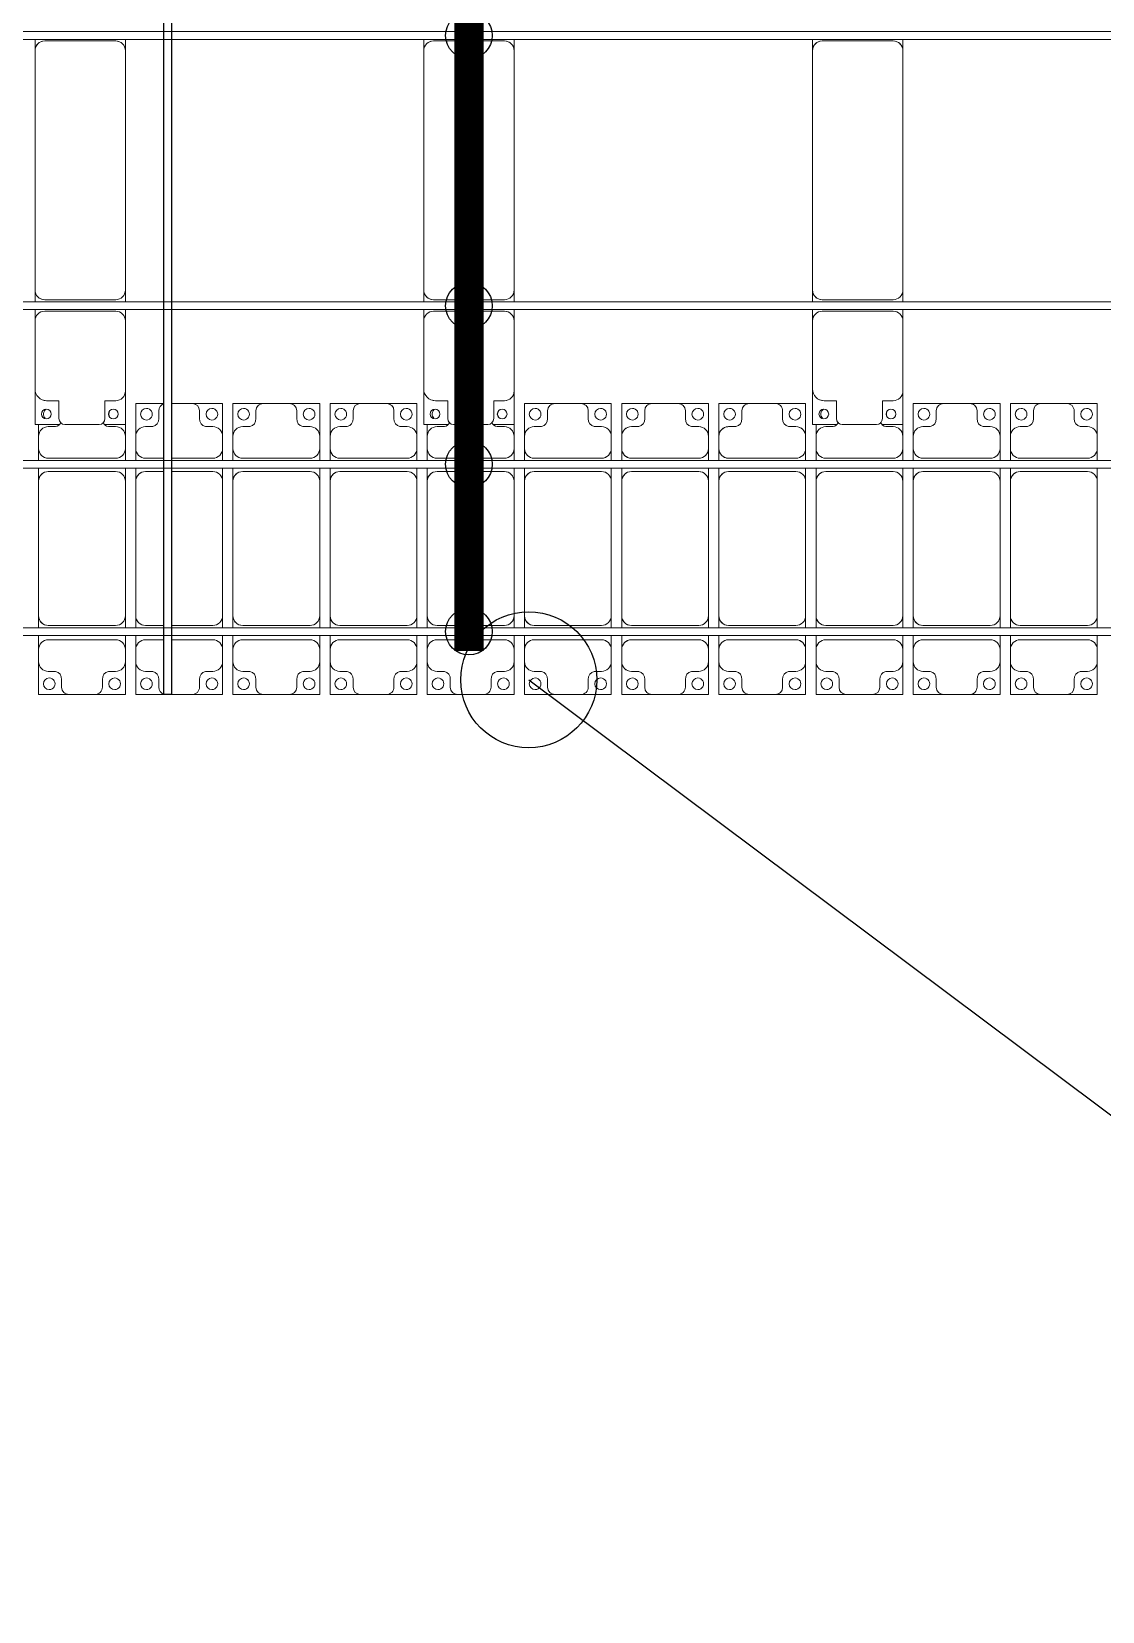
# Model space of a CAD drawing. Header units: millimetres. Extents: x -147246 to 112336, y -213734 to -86506.
# Drawn here: x -4365 to 1144, y -209235 to -201110 of the extents above; entities that cross this region are included whole.
import ezdxf

# ---------------------------------------------------------------- set-up
doc = ezdxf.new("R2010")
doc.units = ezdxf.units.MM
doc.layers.add('A-GENM', color=13, linetype='Continuous', lineweight=9)
doc.layers.add('S-BEAM', color=12, linetype='Continuous', lineweight=9)
for name, color, linetype in [('GC-BICH NEO', 6, 'Continuous'), ('GC-DAY NEO', 5, 'Continuous'), ('GC-HOP 40x60 GIA CUONG', 1, 'Continuous')]:
    doc.layers.add(name, color=color, linetype=linetype)

# ---------------------------------------------------------------- blocks, each defined once
blk = doc.blocks.new('Dai phao do pin - DẢI PHAO ĐỠ PIN-V47-BỐ TRÍ KHUNG KẾT CẤU BÈ PIN 05')
at = {"layer": 'A-GENM', "color": 7}
for p, q in [((-1312.2, 241.6), (-1129.7, 241.6)), ((-1312.2, 116.4), (-1312.2, 241.6)), ((-1189.7, 181.6), (-1189.7, 118.2)), ((-779.7, 241.6), (-1129.7, 241.6)), ((-779.7, 241.6), (-721.5, 241.6)), ((-729.7, -173.4), (-729.7, 191.6)), ((-681.5, 241.6), (-620.3, 241.6)), ((-670.3, 191.6), (-670.3, -173.4)), ((610.3, 241.6), (-620.3, 241.6)), ((610.3, 241.6), (668.5, 241.6)), ((660.3, -173.4), (660.3, 191.6)), ((-1312.2, 88.2), (-1312.2, -88.2)), ((-1189.7, 118.2), (-1282.2, 118.2)), ((-1312.2, -223.4), (-1312.2, -116.4)), ((-1282.2, -118.2), (-1189.7, -118.2)), ((-1189.7, -118.2), (-1189.7, -173.4)), ((-1139.7, -223.4), (-1312.2, -223.4)), ((-1139.7, -223.4), (-779.7, -223.4)), ((-721.5, -223.4), (-779.7, -223.4)), ((-620.3, -223.4), (-681.5, -223.4)), ((-620.3, -223.4), (610.3, -223.4)), ((668.5, -223.4), (610.3, -223.4))]:
    blk.add_line(p, q, dxfattribs=at)
for centre, radius, start, end in [((-1258.6, 183.2), 25, 0, 180), ((-1258.6, 183.2), 25, 180, 360), ((-1129.7, 181.6), 60, 90, 180), ((-1129.7, 181.6), 60, 150, 180), ((-779.7, 191.6), 50, 360, 90), ((-779.7, 191.6), 50, 360, 45), ((-620.3, 191.6), 50, 90, 180), ((-620.3, 191.6), 50, 105, 180), ((610.3, 191.6), 50, 360, 90), ((610.3, 191.6), 50, 15, 90), ((-1282.2, 88.2), 30, 90, 180), ((-1282.2, 88.2), 30, 120, 134.10493), ((-1282.2, -88.2), 30, 180, 270), ((-1282.2, -88.2), 30, 225.89553, 240), ((-1258.6, -161.8), 25, 0, 180), ((-1258.6, -161.8), 25, 180, 0), ((-1139.7, -173.4), 50, 180, 270), ((-1139.7, -173.4), 50, 180, 225), ((-779.7, -173.4), 50, 270, 360), ((-779.7, -173.4), 50, 315, 360), ((-620.3, -173.4), 50, 180, 270), ((-620.3, -173.4), 50, 180, 270), ((610.3, -173.4), 50, 270, 360), ((610.3, -173.4), 50, 285, 360)]:
    blk.add_arc(centre, radius, start, end, dxfattribs=at)
blk = doc.blocks.new('Dai phao do pin - DẢI PHAO ĐỠ PIN-V48-BỐ TRÍ KHUNG KẾT CẤU BÈ PIN 05')
at = {"layer": 'A-GENM', "color": 7}
for p, q in [((-1312.2, 241.6), (-1129.7, 241.6)), ((-1312.2, 116.4), (-1312.2, 241.6)), ((-1189.7, 181.6), (-1189.7, 118.2)), ((-779.7, 241.6), (-1129.7, 241.6)), ((-779.7, 241.6), (-721.5, 241.6)), ((-729.7, -173.4), (-729.7, 191.6)), ((-681.5, 241.6), (-620.3, 241.6)), ((-670.3, 191.6), (-670.3, -173.4)), ((610.3, 241.6), (-620.3, 241.6)), ((610.3, 241.6), (668.5, 241.6)), ((660.3, -173.4), (660.3, 191.6)), ((-1312.2, 88.2), (-1312.2, -88.2)), ((-1189.7, 118.2), (-1282.2, 118.2)), ((-1312.2, -223.4), (-1312.2, -116.4)), ((-1282.2, -118.2), (-1189.7, -118.2)), ((-1189.7, -118.2), (-1189.7, -173.4)), ((-1139.7, -223.4), (-1312.2, -223.4)), ((-1139.7, -223.4), (-779.7, -223.4)), ((-721.5, -223.4), (-779.7, -223.4)), ((-620.3, -223.4), (-681.5, -223.4)), ((-620.3, -223.4), (610.3, -223.4)), ((668.5, -223.4), (610.3, -223.4))]:
    blk.add_line(p, q, dxfattribs=at)
for centre, radius, start, end in [((-1258.6, 183.2), 25, 0, 180), ((-1258.6, 183.2), 25, 180, 360), ((-1129.7, 181.6), 60, 90, 180), ((-1129.7, 181.6), 60, 150, 180), ((-779.7, 191.6), 50, 360, 90), ((-779.7, 191.6), 50, 360, 45), ((-620.3, 191.6), 50, 90, 180), ((-620.3, 191.6), 50, 105, 180), ((610.3, 191.6), 50, 360, 90), ((610.3, 191.6), 50, 15, 90), ((-1282.2, 88.2), 30, 90, 180), ((-1282.2, 88.2), 30, 120, 134.10448), ((-1282.2, -88.2), 30, 180, 270), ((-1282.2, -88.2), 30, 225.89598, 240), ((-1258.6, -161.8), 25, 0, 180), ((-1258.6, -161.8), 25, 180, 0), ((-1139.7, -173.4), 50, 180, 270), ((-1139.7, -173.4), 50, 180, 225), ((-779.7, -173.4), 50, 270, 360), ((-779.7, -173.4), 50, 315, 360), ((-620.3, -173.4), 50, 180, 270), ((-620.3, -173.4), 50, 180, 270), ((610.3, -173.4), 50, 270, 360), ((610.3, -173.4), 50, 285, 360)]:
    blk.add_arc(centre, radius, start, end, dxfattribs=at)
blk = doc.blocks.new('Dai phao do pin - DẢI PHAO ĐỠ PIN-V49-BỐ TRÍ KHUNG KẾT CẤU BÈ PIN 05')
at = {"layer": 'A-GENM', "color": 7}
for p, q in [((-1312.2, 241.6), (-1129.7, 241.6)), ((-1312.2, 116.4), (-1312.2, 241.6)), ((-1189.7, 181.6), (-1189.7, 118.2)), ((-779.7, 241.6), (-1129.7, 241.6)), ((-779.7, 241.6), (-721.5, 241.6)), ((-729.7, -173.4), (-729.7, 191.6)), ((-681.5, 241.6), (-620.3, 241.6)), ((-670.3, 191.6), (-670.3, -173.4)), ((610.3, 241.6), (-620.3, 241.6)), ((610.3, 241.6), (668.5, 241.6)), ((660.3, -173.4), (660.3, 191.6)), ((-1312.2, 88.2), (-1312.2, -88.2)), ((-1189.7, 118.2), (-1282.2, 118.2)), ((-1312.2, -223.4), (-1312.2, -116.4)), ((-1282.2, -118.2), (-1189.7, -118.2)), ((-1189.7, -118.2), (-1189.7, -173.4)), ((-1139.7, -223.4), (-1312.2, -223.4)), ((-1139.7, -223.4), (-779.7, -223.4)), ((-721.5, -223.4), (-779.7, -223.4)), ((-620.3, -223.4), (-681.5, -223.4)), ((-620.3, -223.4), (610.3, -223.4)), ((668.5, -223.4), (610.3, -223.4))]:
    blk.add_line(p, q, dxfattribs=at)
for centre, radius, start, end in [((-1258.6, 183.2), 25, 0, 180), ((-1258.6, 183.2), 25, 180, 360), ((-1129.7, 181.6), 60, 90, 180), ((-1129.7, 181.6), 60, 150, 180), ((-779.7, 191.6), 50, 360, 90), ((-779.7, 191.6), 50, 360, 45), ((-620.3, 191.6), 50, 90, 180), ((-620.3, 191.6), 50, 105, 180), ((610.3, 191.6), 50, 360, 90), ((610.3, 191.6), 50, 15, 90), ((-1282.2, 88.2), 30, 90, 180), ((-1282.2, 88.2), 30, 120, 134.10403), ((-1282.2, -88.2), 30, 180, 270), ((-1282.2, -88.2), 30, 225.89643, 240), ((-1258.6, -161.8), 25, 0, 180), ((-1258.6, -161.8), 25, 180, 0), ((-1139.7, -173.4), 50, 180, 270), ((-1139.7, -173.4), 50, 180, 225), ((-779.7, -173.4), 50, 270, 360), ((-779.7, -173.4), 50, 315, 360), ((-620.3, -173.4), 50, 180, 270), ((-620.3, -173.4), 50, 180, 270), ((610.3, -173.4), 50, 270, 360), ((610.3, -173.4), 50, 285, 360)]:
    blk.add_arc(centre, radius, start, end, dxfattribs=at)
blk = doc.blocks.new('Dai phaodi lai - DẢI PHAO ĐI LẠI-25020-BỐ TRÍ KHUNG KẾT CẤU BÈ PIN 05')
at = {"layer": 'A-GENM', "color": 7}
for p, q in [((92276.8, 748.4), (92421.5, 748.4)), ((92276.8, 579.3), (92276.8, 748.4)), ((92566.9, 748.4), (92461.5, 748.4)), ((92566.9, 748.4), (92723.2, 748.4)), ((92723.2, 748.4), (92723.2, 579.3)), ((92776.8, 748.4), (92933.1, 748.4)), ((92776.8, 579.3), (92776.8, 748.4)), ((93066.9, 748.4), (92933.1, 748.4)), ((93066.9, 748.4), (93223.2, 748.4)), ((93223.2, 748.4), (93223.2, 579.3)), ((93276.8, 748.4), (93433.1, 748.4)), ((93276.8, 579.3), (93276.8, 748.4)), ((93566.9, 748.4), (93433.1, 748.4)), ((93566.9, 748.4), (93723.2, 748.4)), ((93723.2, 748.4), (93723.2, 579.3)), ((94276.8, 748.4), (94433.1, 748.4)), ((94276.8, 579.3), (94276.8, 748.4)), ((94566.9, 748.4), (94433.1, 748.4)), ((94566.9, 748.4), (94723.2, 748.4)), ((94723.2, 748.4), (94723.2, 579.3)), ((94776.8, 748.4), (94933.1, 748.4)), ((94776.8, 579.3), (94776.8, 748.4)), ((95066.9, 748.4), (94933.1, 748.4)), ((95066.9, 748.4), (95223.2, 748.4)), ((95223.2, 748.4), (95223.2, 579.3)), ((95276.8, 748.4), (95433.1, 748.4)), ((95276.8, 579.3), (95276.8, 748.4)), ((95566.9, 748.4), (95433.1, 748.4)), ((95566.9, 748.4), (95723.2, 748.4)), ((95723.2, 748.4), (95723.2, 579.3)), ((96276.8, 748.4), (96433.1, 748.4)), ((96276.8, 579.3), (96276.8, 748.4)), ((96566.9, 748.4), (96433.1, 748.4)), ((96566.9, 748.4), (96723.2, 748.4)), ((96723.2, 748.4), (96723.2, 579.3)), ((96776.8, 748.4), (96933.1, 748.4)), ((96776.8, 579.3), (96776.8, 748.4)), ((97066.9, 748.4), (96933.1, 748.4)), ((97066.9, 748.4), (97223.2, 748.4)), ((97223.2, 748.4), (97223.2, 579.3)), ((92395.1, 710.4), (92395.1, 670.7)), ((92604.9, 670.7), (92604.9, 710.4)), ((92895.1, 710.4), (92895.1, 670.7)), ((93104.9, 670.7), (93104.9, 710.4)), ((93395.1, 710.4), (93395.1, 670.7)), ((93604.9, 670.7), (93604.9, 710.4)), ((94395.1, 710.4), (94395.1, 670.7)), ((94604.9, 670.7), (94604.9, 710.4)), ((94895.1, 710.4), (94895.1, 670.7)), ((95104.9, 670.7), (95104.9, 710.4)), ((95395.1, 710.4), (95395.1, 670.7)), ((95604.9, 670.7), (95604.9, 710.4)), ((96395.1, 710.4), (96395.1, 670.7)), ((96604.9, 670.7), (96604.9, 710.4)), ((96895.1, 710.4), (96895.1, 670.7)), ((97104.9, 670.7), (97104.9, 710.4)), ((91776.8, 579.3), (91776.8, 641.7)), ((91776.8, 579.3), (91776.8, 516.7)), ((91864.3, 629.3), (91826.8, 629.3)), ((92173.2, 629.3), (92135.7, 629.3)), ((92223.2, 640.7), (92223.2, 579.3)), ((92223.2, 516.7), (92223.2, 579.3)), ((92276.8, 579.3), (92276.8, 516.7)), ((92364.3, 629.3), (92326.8, 629.3)), ((92673.2, 629.3), (92635.7, 629.3)), ((92723.2, 516.7), (92723.2, 579.3)), ((92776.8, 579.3), (92776.8, 516.7)), ((92864.3, 629.3), (92826.8, 629.3)), ((93173.2, 629.3), (93135.7, 629.3)), ((93223.2, 516.7), (93223.2, 579.3)), ((93276.8, 579.3), (93276.8, 516.7)), ((93364.3, 629.3), (93326.8, 629.3)), ((93673.2, 629.3), (93635.7, 629.3)), ((93723.2, 516.7), (93723.2, 579.3)), ((93776.8, 579.3), (93776.8, 641.7)), ((93776.8, 579.3), (93776.8, 516.7)), ((93864.3, 629.3), (93826.8, 629.3)), ((94173.2, 629.3), (94135.7, 629.3)), ((94223.2, 640.7), (94223.2, 579.3)), ((94223.2, 516.7), (94223.2, 579.3)), ((94276.8, 579.3), (94276.8, 516.7)), ((94364.3, 629.3), (94326.8, 629.3)), ((94673.2, 629.3), (94635.7, 629.3)), ((94723.2, 516.7), (94723.2, 579.3)), ((94776.8, 579.3), (94776.8, 516.7)), ((94864.3, 629.3), (94826.8, 629.3)), ((95173.2, 629.3), (95135.7, 629.3)), ((95223.2, 516.7), (95223.2, 579.3)), ((95276.8, 579.3), (95276.8, 516.7)), ((95364.3, 629.3), (95326.8, 629.3)), ((95673.2, 629.3), (95635.7, 629.3)), ((95723.2, 516.7), (95723.2, 579.3)), ((95776.8, 579.3), (95776.8, 641.7)), ((95776.8, 579.3), (95776.8, 516.7)), ((95864.3, 629.3), (95826.8, 629.3)), ((96173.2, 629.3), (96135.7, 629.3)), ((96223.2, 640.7), (96223.2, 579.3)), ((96223.2, 516.7), (96223.2, 579.3)), ((96276.8, 579.3), (96276.8, 516.7)), ((96364.3, 629.3), (96326.8, 629.3)), ((96673.2, 629.3), (96635.7, 629.3)), ((96723.2, 516.7), (96723.2, 579.3)), ((96776.8, 579.3), (96776.8, 516.7)), ((96864.3, 629.3), (96826.8, 629.3)), ((97173.2, 629.3), (97135.7, 629.3)), ((97223.2, 516.7), (97223.2, 579.3)), ((91776.8, 455.5), (91776.8, 516.7)), ((92223.2, 516.7), (92223.2, 455.5)), ((92276.8, 455.5), (92276.8, 516.7)), ((92723.2, 516.7), (92723.2, 455.5)), ((92776.8, 455.5), (92776.8, 516.7)), ((93223.2, 516.7), (93223.2, 455.5)), ((93276.8, 455.5), (93276.8, 516.7)), ((93723.2, 516.7), (93723.2, 455.5)), ((93776.8, 455.5), (93776.8, 516.7)), ((94223.2, 516.7), (94223.2, 455.5)), ((94276.8, 455.5), (94276.8, 516.7)), ((94723.2, 516.7), (94723.2, 455.5)), ((94776.8, 455.5), (94776.8, 516.7)), ((95223.2, 516.7), (95223.2, 455.5)), ((95276.8, 455.5), (95276.8, 516.7)), ((95723.2, 516.7), (95723.2, 455.5)), ((95776.8, 455.5), (95776.8, 516.7)), ((96223.2, 516.7), (96223.2, 455.5)), ((96276.8, 455.5), (96276.8, 516.7)), ((96723.2, 516.7), (96723.2, 455.5)), ((96776.8, 455.5), (96776.8, 516.7)), ((97223.2, 516.7), (97223.2, 455.5)), ((91776.8, 348.3), (91776.8, 415.5)), ((91826.8, 466.7), (92173.2, 466.7)), ((92223.2, 415.5), (92223.2, 348.3)), ((92276.8, 348.3), (92276.8, 415.5)), ((92326.8, 466.7), (92421.5, 466.7)), ((92461.5, 466.7), (92673.2, 466.7)), ((92723.2, 415.5), (92723.2, 348.3)), ((92776.8, 348.3), (92776.8, 415.5)), ((92826.8, 466.7), (93173.2, 466.7)), ((93223.2, 415.5), (93223.2, 348.3)), ((93276.8, 348.3), (93276.8, 415.5)), ((93326.8, 466.7), (93673.2, 466.7)), ((93723.2, 415.5), (93723.2, 348.3)), ((93776.8, 348.3), (93776.8, 415.5)), ((93826.8, 466.7), (94173.2, 466.7)), ((94223.2, 415.5), (94223.2, 348.3)), ((94276.8, 348.3), (94276.8, 415.5)), ((94326.8, 466.7), (94673.2, 466.7)), ((94723.2, 415.5), (94723.2, 348.3)), ((94776.8, 348.3), (94776.8, 415.5)), ((94826.8, 466.7), (95173.2, 466.7)), ((95223.2, 415.5), (95223.2, 348.3)), ((95276.8, 348.3), (95276.8, 415.5)), ((95326.8, 466.7), (95673.2, 466.7)), ((95723.2, 415.5), (95723.2, 348.3)), ((95776.8, 348.3), (95776.8, 415.5)), ((95826.8, 466.7), (96173.2, 466.7)), ((96223.2, 415.5), (96223.2, 348.3)), ((96276.8, 348.3), (96276.8, 415.5)), ((96326.8, 466.7), (96673.2, 466.7)), ((96723.2, 415.5), (96723.2, 348.3)), ((96776.8, 348.3), (96776.8, 415.5)), ((96826.8, 466.7), (97173.2, 466.7)), ((97223.2, 415.5), (97223.2, 348.3)), ((91776.8, 348.3), (91776.8, -343.3)), ((92173.2, 398.3), (91826.8, 398.3)), ((92223.2, -343.3), (92223.2, 348.3)), ((92276.8, 348.3), (92276.8, -343.3)), ((92421.5, 398.3), (92326.8, 398.3)), ((92673.2, 398.3), (92461.5, 398.3)), ((92723.2, -343.3), (92723.2, 348.3)), ((92776.8, 348.3), (92776.8, -343.3)), ((93173.2, 398.3), (92826.8, 398.3)), ((93223.2, -343.3), (93223.2, 348.3)), ((93276.8, 348.3), (93276.8, -343.3)), ((93673.2, 398.3), (93326.8, 398.3)), ((93723.2, -343.3), (93723.2, 348.3)), ((93776.8, 348.3), (93776.8, -343.3)), ((94173.2, 398.3), (93826.8, 398.3)), ((94223.2, -343.3), (94223.2, 348.3)), ((94276.8, 348.3), (94276.8, -343.3)), ((94673.2, 398.3), (94326.8, 398.3)), ((94723.2, -343.3), (94723.2, 348.3)), ((94776.8, 348.3), (94776.8, -343.3)), ((95173.2, 398.3), (94826.8, 398.3)), ((95223.2, -343.3), (95223.2, 348.3)), ((95276.8, 348.3), (95276.8, -343.3)), ((95673.2, 398.3), (95326.8, 398.3)), ((95723.2, -343.3), (95723.2, 348.3)), ((95776.8, 348.3), (95776.8, -343.3)), ((96173.2, 398.3), (95826.8, 398.3)), ((96223.2, -343.3), (96223.2, 348.3)), ((96276.8, 348.3), (96276.8, -343.3)), ((96673.2, 398.3), (96326.8, 398.3)), ((96723.2, -343.3), (96723.2, 348.3)), ((96776.8, 348.3), (96776.8, -343.3)), ((97173.2, 398.3), (96826.8, 398.3)), ((97223.2, -343.3), (97223.2, 348.3)), ((91776.8, -404.5), (91776.8, -343.3)), ((91826.8, -393.3), (92173.2, -393.3)), ((92223.2, -343.3), (92223.2, -404.5)), ((92276.8, -404.5), (92276.8, -343.3)), ((92326.8, -393.3), (92421.5, -393.3)), ((92461.5, -393.3), (92673.2, -393.3)), ((92723.2, -343.3), (92723.2, -404.5)), ((92776.8, -404.5), (92776.8, -343.3)), ((92826.8, -393.3), (93173.2, -393.3)), ((93223.2, -343.3), (93223.2, -404.5)), ((93276.8, -404.5), (93276.8, -343.3)), ((93326.8, -393.3), (93673.2, -393.3)), ((93723.2, -343.3), (93723.2, -404.5)), ((93776.8, -404.5), (93776.8, -343.3)), ((93826.8, -393.3), (94173.2, -393.3)), ((94223.2, -343.3), (94223.2, -404.5)), ((94276.8, -404.5), (94276.8, -343.3)), ((94326.8, -393.3), (94673.2, -393.3)), ((94723.2, -343.3), (94723.2, -404.5)), ((94776.8, -404.5), (94776.8, -343.3)), ((94826.8, -393.3), (95173.2, -393.3)), ((95223.2, -343.3), (95223.2, -404.5)), ((95276.8, -404.5), (95276.8, -343.3)), ((95326.8, -393.3), (95673.2, -393.3)), ((95723.2, -343.3), (95723.2, -404.5)), ((95776.8, -404.5), (95776.8, -343.3)), ((95826.8, -393.3), (96173.2, -393.3)), ((96223.2, -343.3), (96223.2, -404.5)), ((96276.8, -404.5), (96276.8, -343.3)), ((96326.8, -393.3), (96673.2, -393.3)), ((96723.2, -343.3), (96723.2, -404.5)), ((96776.8, -404.5), (96776.8, -343.3)), ((96826.8, -393.3), (97173.2, -393.3)), ((97223.2, -343.3), (97223.2, -404.5)), ((91776.8, -516.7), (91776.8, -444.5)), ((92173.2, -466.7), (91826.8, -466.7)), ((92223.2, -444.5), (92223.2, -516.7)), ((92276.8, -516.7), (92276.8, -444.5)), ((92421.5, -466.7), (92326.8, -466.7)), ((92673.2, -466.7), (92461.5, -466.7)), ((92723.2, -444.5), (92723.2, -516.7)), ((92776.8, -516.7), (92776.8, -444.5)), ((93173.2, -466.7), (92826.8, -466.7)), ((93223.2, -444.5), (93223.2, -516.7)), ((93276.8, -516.7), (93276.8, -444.5)), ((93673.2, -466.7), (93326.8, -466.7)), ((93723.2, -444.5), (93723.2, -516.7)), ((93776.8, -516.7), (93776.8, -444.5)), ((94173.2, -466.7), (93826.8, -466.7)), ((94223.2, -444.5), (94223.2, -516.7)), ((94276.8, -516.7), (94276.8, -444.5)), ((94673.2, -466.7), (94326.8, -466.7)), ((94723.2, -444.5), (94723.2, -516.7)), ((94776.8, -516.7), (94776.8, -444.5)), ((95173.2, -466.7), (94826.8, -466.7)), ((95223.2, -444.5), (95223.2, -516.7)), ((95276.8, -516.7), (95276.8, -444.5)), ((95673.2, -466.7), (95326.8, -466.7)), ((95723.2, -444.5), (95723.2, -516.7)), ((95776.8, -516.7), (95776.8, -444.5)), ((96173.2, -466.7), (95826.8, -466.7)), ((96223.2, -444.5), (96223.2, -516.7)), ((96276.8, -516.7), (96276.8, -444.5)), ((96673.2, -466.7), (96326.8, -466.7)), ((96723.2, -444.5), (96723.2, -516.7)), ((96776.8, -516.7), (96776.8, -444.5)), ((97173.2, -466.7), (96826.8, -466.7)), ((97223.2, -444.5), (97223.2, -516.7)), ((91776.8, -516.7), (91776.8, -579.3)), ((92223.2, -579.3), (92223.2, -516.7)), ((92276.8, -516.7), (92276.8, -579.3)), ((92723.2, -579.3), (92723.2, -516.7)), ((92776.8, -516.7), (92776.8, -579.3)), ((93223.2, -579.3), (93223.2, -516.7)), ((93276.8, -516.7), (93276.8, -579.3)), ((93723.2, -579.3), (93723.2, -516.7)), ((93776.8, -516.7), (93776.8, -579.3)), ((94223.2, -579.3), (94223.2, -516.7)), ((94276.8, -516.7), (94276.8, -579.3)), ((94723.2, -579.3), (94723.2, -516.7)), ((94776.8, -516.7), (94776.8, -579.3)), ((95223.2, -579.3), (95223.2, -516.7)), ((95276.8, -516.7), (95276.8, -579.3)), ((95723.2, -579.3), (95723.2, -516.7)), ((95776.8, -516.7), (95776.8, -579.3)), ((96223.2, -579.3), (96223.2, -516.7)), ((96276.8, -516.7), (96276.8, -579.3)), ((96723.2, -579.3), (96723.2, -516.7)), ((96776.8, -516.7), (96776.8, -579.3)), ((97223.2, -579.3), (97223.2, -516.7)), ((91776.8, -748.4), (91776.8, -579.3)), ((91826.8, -629.3), (91864.3, -629.3)), ((92135.7, -629.3), (92173.2, -629.3)), ((92223.2, -579.3), (92223.2, -748.4)), ((92276.8, -748.4), (92276.8, -579.3)), ((92326.8, -629.3), (92364.3, -629.3)), ((92635.7, -629.3), (92673.2, -629.3)), ((92723.2, -579.3), (92723.2, -748.4)), ((92776.8, -748.4), (92776.8, -579.3)), ((92826.8, -629.3), (92864.3, -629.3)), ((93135.7, -629.3), (93173.2, -629.3)), ((93223.2, -579.3), (93223.2, -748.4)), ((93276.8, -748.4), (93276.8, -579.3)), ((93326.8, -629.3), (93364.3, -629.3)), ((93635.7, -629.3), (93673.2, -629.3)), ((93723.2, -579.3), (93723.2, -748.4)), ((93776.8, -748.4), (93776.8, -579.3)), ((93826.8, -629.3), (93864.3, -629.3)), ((94135.7, -629.3), (94173.2, -629.3)), ((94223.2, -579.3), (94223.2, -748.4)), ((94276.8, -748.4), (94276.8, -579.3)), ((94326.8, -629.3), (94364.3, -629.3)), ((94635.7, -629.3), (94673.2, -629.3)), ((94723.2, -579.3), (94723.2, -748.4)), ((94776.8, -748.4), (94776.8, -579.3)), ((94826.8, -629.3), (94864.3, -629.3)), ((95135.7, -629.3), (95173.2, -629.3)), ((95223.2, -579.3), (95223.2, -748.4)), ((95276.8, -748.4), (95276.8, -579.3)), ((95326.8, -629.3), (95364.3, -629.3)), ((95635.7, -629.3), (95673.2, -629.3)), ((95723.2, -579.3), (95723.2, -748.4)), ((95776.8, -748.4), (95776.8, -579.3)), ((95826.8, -629.3), (95864.3, -629.3)), ((96135.7, -629.3), (96173.2, -629.3)), ((96223.2, -579.3), (96223.2, -748.4)), ((96276.8, -748.4), (96276.8, -579.3)), ((96326.8, -629.3), (96364.3, -629.3)), ((96635.7, -629.3), (96673.2, -629.3)), ((96723.2, -579.3), (96723.2, -748.4)), ((96776.8, -748.4), (96776.8, -579.3)), ((96826.8, -629.3), (96864.3, -629.3)), ((97135.7, -629.3), (97173.2, -629.3)), ((97223.2, -579.3), (97223.2, -748.4)), ((91895.1, -670.7), (91895.1, -710.4)), ((92104.9, -710.4), (92104.9, -670.7)), ((92395.1, -670.7), (92395.1, -710.4)), ((92604.9, -710.4), (92604.9, -670.7)), ((92895.1, -670.7), (92895.1, -710.4)), ((93104.9, -710.4), (93104.9, -670.7)), ((93395.1, -670.7), (93395.1, -710.4)), ((93604.9, -710.4), (93604.9, -670.7)), ((93895.1, -670.7), (93895.1, -710.4)), ((94104.9, -710.4), (94104.9, -670.7)), ((94395.1, -670.7), (94395.1, -710.4)), ((94604.9, -710.4), (94604.9, -670.7)), ((94895.1, -670.7), (94895.1, -710.4)), ((95104.9, -710.4), (95104.9, -670.7)), ((95395.1, -670.7), (95395.1, -710.4)), ((95604.9, -710.4), (95604.9, -670.7)), ((95895.1, -670.7), (95895.1, -710.4)), ((96104.9, -710.4), (96104.9, -670.7)), ((96395.1, -670.7), (96395.1, -710.4)), ((96604.9, -710.4), (96604.9, -670.7)), ((96895.1, -670.7), (96895.1, -710.4)), ((97104.9, -710.4), (97104.9, -670.7)), ((91933.1, -748.4), (91776.8, -748.4)), ((91933.1, -748.4), (92066.9, -748.4)), ((92223.2, -748.4), (92066.9, -748.4)), ((92421.5, -748.4), (92276.8, -748.4)), ((92461.5, -748.4), (92566.9, -748.4)), ((92723.2, -748.4), (92566.9, -748.4)), ((92933.1, -748.4), (92776.8, -748.4)), ((92933.1, -748.4), (93066.9, -748.4)), ((93223.2, -748.4), (93066.9, -748.4)), ((93433.1, -748.4), (93276.8, -748.4)), ((93433.1, -748.4), (93566.9, -748.4)), ((93723.2, -748.4), (93566.9, -748.4)), ((93933.1, -748.4), (93776.8, -748.4)), ((93933.1, -748.4), (94066.9, -748.4)), ((94223.2, -748.4), (94066.9, -748.4)), ((94433.1, -748.4), (94276.8, -748.4)), ((94433.1, -748.4), (94566.9, -748.4)), ((94723.2, -748.4), (94566.9, -748.4)), ((94933.1, -748.4), (94776.8, -748.4)), ((94933.1, -748.4), (95066.9, -748.4)), ((95223.2, -748.4), (95066.9, -748.4)), ((95433.1, -748.4), (95276.8, -748.4)), ((95433.1, -748.4), (95566.9, -748.4)), ((95723.2, -748.4), (95566.9, -748.4)), ((95933.1, -748.4), (95776.8, -748.4)), ((95933.1, -748.4), (96066.9, -748.4)), ((96223.2, -748.4), (96066.9, -748.4)), ((96433.1, -748.4), (96276.8, -748.4)), ((96433.1, -748.4), (96566.9, -748.4)), ((96723.2, -748.4), (96566.9, -748.4)), ((96933.1, -748.4), (96776.8, -748.4)), ((96933.1, -748.4), (97066.9, -748.4)), ((97223.2, -748.4), (97066.9, -748.4))]:
    blk.add_line(p, q, dxfattribs=at)
for centre, radius, start, end in [((92433.1, 710.4), 38, 107.87222, 180), ((92433.1, 710.4), 38, 107.87222, 135), ((92566.9, 710.4), 38, 0, 90), ((92566.9, 710.4), 38, 45, 90), ((92933.1, 710.4), 38, 90, 180), ((92933.1, 710.4), 38, 90, 135), ((93066.9, 710.4), 38, 0, 90), ((93066.9, 710.4), 38, 45, 90), ((93433.1, 710.4), 38, 90, 180), ((93433.1, 710.4), 38, 90, 135), ((93566.9, 710.4), 38, 0, 90), ((93566.9, 710.4), 38, 45, 90), ((94433.1, 710.4), 38, 90, 180), ((94433.1, 710.4), 38, 90, 135), ((94566.9, 710.4), 38, 0, 90), ((94566.9, 710.4), 38, 45, 90), ((94933.1, 710.4), 38, 90, 180), ((94933.1, 710.4), 38, 90, 135), ((95066.9, 710.4), 38, 0, 90), ((95066.9, 710.4), 38, 45, 90), ((95433.1, 710.4), 38, 90, 180), ((95433.1, 710.4), 38, 90, 135), ((95566.9, 710.4), 38, 360, 90), ((95566.9, 710.4), 38, 45, 90), ((96433.1, 710.4), 38, 90, 180), ((96433.1, 710.4), 38, 90, 135), ((96566.9, 710.4), 38, 0, 90), ((96566.9, 710.4), 38, 48.66913, 90), ((96933.1, 710.4), 38, 90, 180), ((96933.1, 710.4), 38, 90, 129.5645), ((97066.9, 710.4), 38, 360, 90), ((97066.9, 710.4), 38, 45, 90), ((91831.6, 693.3), 30, 120, 225), ((91855.2, 668.2), 40, 283.18854, 336.10314), ((92144.8, 668.2), 40, 203.89668, 256.81146), ((92168.4, 693.3), 30, 150, 208.75602), ((92331.6, 693.3), 30, 90, 270), ((92331.6, 693.3), 30, 270, 90), ((92355.2, 668.2), 40, 283.18854, 3.50807), ((92644.8, 668.2), 40, 176.49193, 256.81146), ((92668.4, 693.3), 30, 90, 270), ((92668.4, 693.3), 30, 270, 90), ((92831.6, 693.3), 30, 90, 270), ((92831.6, 693.3), 30, 270, 90), ((92855.2, 668.2), 40, 283.18854, 3.50807), ((93144.8, 668.2), 40, 176.49193, 256.81146), ((93168.4, 693.3), 30, 90, 270), ((93168.4, 693.3), 30, 270, 90), ((93331.6, 693.3), 30, 90, 270), ((93331.6, 693.3), 30, 270, 90), ((93355.2, 668.2), 40, 283.18854, 3.50807), ((93644.8, 668.2), 40, 176.49193, 256.81146), ((93668.4, 693.3), 30, 90, 270), ((93668.4, 693.3), 30, 270, 90), ((93831.6, 693.3), 30, 120, 225), ((93855.2, 668.2), 40, 283.18854, 336.1026), ((94144.8, 668.2), 40, 203.89722, 256.81146), ((94168.4, 693.3), 30, 150, 208.75797), ((94331.6, 693.3), 30, 90, 270), ((94331.6, 693.3), 30, 270, 90), ((94355.2, 668.2), 40, 283.18854, 3.50807), ((94644.8, 668.2), 40, 176.49193, 256.81146), ((94668.4, 693.3), 30, 90, 270), ((94668.4, 693.3), 30, 270, 90), ((94831.6, 693.3), 30, 90, 270), ((94831.6, 693.3), 30, 270, 90), ((94855.2, 668.2), 40, 283.18854, 3.50807), ((95144.8, 668.2), 40, 176.49193, 256.81146), ((95168.4, 693.3), 30, 90, 270), ((95168.4, 693.3), 30, 270, 90), ((95331.6, 693.3), 30, 90, 270), ((95331.6, 693.3), 30, 270, 90), ((95355.2, 668.2), 40, 283.18854, 3.50807), ((95644.8, 668.2), 40, 176.49193, 256.81146), ((95668.4, 693.3), 30, 90, 270), ((95668.4, 693.3), 30, 270, 90), ((95831.6, 693.3), 30, 120, 225), ((95855.2, 668.2), 40, 283.18854, 336.10206), ((96144.8, 668.2), 40, 203.89776, 256.81146), ((96168.4, 693.3), 30, 150, 208.75992), ((96331.6, 693.3), 30, 90, 270), ((96331.6, 693.3), 30, 270, 90), ((96355.2, 668.2), 40, 283.18854, 3.50807), ((96644.8, 668.2), 40, 176.49193, 256.81146), ((96668.4, 693.3), 30, 90, 270), ((96668.4, 693.3), 30, 270, 90), ((96831.6, 693.3), 30, 90, 270), ((96831.6, 693.3), 30, 270, 90), ((96855.2, 668.2), 40, 283.18854, 3.50807), ((97144.8, 668.2), 40, 176.49193, 256.81146), ((97168.4, 693.3), 30, 90, 270), ((97168.4, 693.3), 30, 270, 90), ((91826.8, 579.3), 50, 90, 180), ((91826.8, 579.3), 50, 90, 135), ((92173.2, 579.3), 50, 360, 90), ((92173.2, 579.3), 50, 45, 90), ((92326.8, 579.3), 50, 90, 180), ((92326.8, 579.3), 50, 90, 135), ((92673.2, 579.3), 50, 360, 90), ((92673.2, 579.3), 50, 45, 90), ((92826.8, 579.3), 50, 90, 180), ((92826.8, 579.3), 50, 90, 135), ((93173.2, 579.3), 50, 0, 90), ((93173.2, 579.3), 50, 45, 90), ((93326.8, 579.3), 50, 90, 180), ((93326.8, 579.3), 50, 90, 135), ((93673.2, 579.3), 50, 360, 90), ((93673.2, 579.3), 50, 45, 90), ((93826.8, 579.3), 50, 90, 180), ((93826.8, 579.3), 50, 90, 135), ((94173.2, 579.3), 50, 0, 90), ((94173.2, 579.3), 50, 45, 90), ((94326.8, 579.3), 50, 90, 180), ((94326.8, 579.3), 50, 90, 135), ((94673.2, 579.3), 50, 0, 90), ((94673.2, 579.3), 50, 45, 90), ((94826.8, 579.3), 50, 90, 180), ((94826.8, 579.3), 50, 90, 135), ((95173.2, 579.3), 50, 0, 90), ((95173.2, 579.3), 50, 45, 90), ((95326.8, 579.3), 50, 90, 180), ((95326.8, 579.3), 50, 94.27516, 135), ((95673.2, 579.3), 50, 0, 90), ((95673.2, 579.3), 50, 45, 90), ((95826.8, 579.3), 50, 90, 180), ((95826.8, 579.3), 50, 90, 135), ((96173.2, 579.3), 50, 0, 90), ((96173.2, 579.3), 50, 45, 90), ((96326.8, 579.3), 50, 90, 180), ((96326.8, 579.3), 50, 90, 135), ((96673.2, 579.3), 50, 0, 90), ((96673.2, 579.3), 50, 45, 90), ((96826.8, 579.3), 50, 90, 180), ((96826.8, 579.3), 50, 90, 135), ((97173.2, 579.3), 50, 0, 90), ((97173.2, 579.3), 50, 45, 90), ((91826.8, 516.7), 50, 180, 270), ((92173.2, 516.7), 50, 270, 0), ((92326.8, 516.7), 50, 180, 270), ((92673.2, 516.7), 50, 270, 0), ((92826.8, 516.7), 50, 180, 270), ((93173.2, 516.7), 50, 270, 360), ((93326.8, 516.7), 50, 180, 270), ((93673.2, 516.7), 50, 270, 0), ((93826.8, 516.7), 50, 180, 270), ((94173.2, 516.7), 50, 270, 0), ((94326.8, 516.7), 50, 180, 270), ((94673.2, 516.7), 50, 270, 360), ((94826.8, 516.7), 50, 180, 270), ((95173.2, 516.7), 50, 270, 0), ((95326.8, 516.7), 50, 180, 270), ((95673.2, 516.7), 50, 270, 0), ((95826.8, 516.7), 50, 180, 270), ((96173.2, 516.7), 50, 270, 0), ((96326.8, 516.7), 50, 180, 270), ((96673.2, 516.7), 50, 270, 360), ((96826.8, 516.7), 50, 180, 270), ((97173.2, 516.7), 50, 270, 360), ((91826.8, 516.7), 50, 225, 270), ((92173.2, 516.7), 50, 270, 315), ((92326.8, 516.7), 50, 225, 270), ((92673.2, 516.7), 50, 270, 315), ((92826.8, 516.7), 50, 225, 270), ((93173.2, 516.7), 50, 270, 315), ((93326.8, 516.7), 50, 225, 270), ((93673.2, 516.7), 50, 270, 315), ((93826.8, 516.7), 50, 225, 270), ((94173.2, 516.7), 50, 270, 315), ((94326.8, 516.7), 50, 225, 270), ((94673.2, 516.7), 50, 270, 315), ((94826.8, 516.7), 50, 225, 270), ((95173.2, 516.7), 50, 270, 315), ((95326.8, 516.7), 50, 225, 265.72559), ((95673.2, 516.7), 50, 270, 315), ((95826.8, 516.7), 50, 225, 270), ((96173.2, 516.7), 50, 270, 315), ((96326.8, 516.7), 50, 225, 270), ((96673.2, 516.7), 50, 270, 315), ((96826.8, 516.7), 50, 225, 270), ((97173.2, 516.7), 50, 270, 315), ((91826.8, 348.3), 50, 90, 180), ((91826.8, 348.3), 50, 120, 165), ((92173.2, 348.3), 50, 360, 90), ((92173.2, 348.3), 50, 45, 90), ((92326.8, 348.3), 50, 90, 180), ((92326.8, 348.3), 50, 120, 165), ((92673.2, 348.3), 50, 0, 90), ((92673.2, 348.3), 50, 45, 90), ((92826.8, 348.3), 50, 90, 180), ((92826.8, 348.3), 50, 120, 165), ((93173.2, 348.3), 50, 0, 90), ((93173.2, 348.3), 50, 45, 90), ((93326.8, 348.3), 50, 90, 180), ((93326.8, 348.3), 50, 120, 165), ((93673.2, 348.3), 50, 360, 90), ((93673.2, 348.3), 50, 45, 90), ((93826.8, 348.3), 50, 90, 180), ((93826.8, 348.3), 50, 120, 165), ((94173.2, 348.3), 50, 0, 90), ((94173.2, 348.3), 50, 45, 90), ((94326.8, 348.3), 50, 90, 180), ((94326.8, 348.3), 50, 120, 165), ((94673.2, 348.3), 50, 0, 90), ((94673.2, 348.3), 50, 45, 90), ((94826.8, 348.3), 50, 90, 180), ((94826.8, 348.3), 50, 120, 165), ((95173.2, 348.3), 50, 0, 90), ((95173.2, 348.3), 50, 45, 90), ((95326.8, 348.3), 50, 90, 180), ((95326.8, 348.3), 50, 120, 165), ((95673.2, 348.3), 50, 360, 90), ((95673.2, 348.3), 50, 45, 90), ((95826.8, 348.3), 50, 90, 180), ((95826.8, 348.3), 50, 120, 165), ((96173.2, 348.3), 50, 360, 90), ((96173.2, 348.3), 50, 45, 90), ((96326.8, 348.3), 50, 90, 180), ((96326.8, 348.3), 50, 120, 165), ((96673.2, 348.3), 50, 360, 90), ((96673.2, 348.3), 50, 45, 90), ((96826.8, 348.3), 50, 90, 180), ((96826.8, 348.3), 50, 120, 165), ((97173.2, 348.3), 50, 0, 90), ((97173.2, 348.3), 50, 45, 90), ((91826.8, -343.3), 50, 180, 270), ((91826.8, -343.3), 50, 180, 255), ((92173.2, -343.3), 50, 270, 0), ((92173.2, -343.3), 50, 315, 0), ((92326.8, -343.3), 50, 180, 270), ((92326.8, -343.3), 50, 180, 255), ((92673.2, -343.3), 50, 270, 0), ((92673.2, -343.3), 50, 315, 0), ((92826.8, -343.3), 50, 180, 270), ((92826.8, -343.3), 50, 180, 255), ((93173.2, -343.3), 50, 270, 360), ((93173.2, -343.3), 50, 315, 0), ((93326.8, -343.3), 50, 180, 270), ((93326.8, -343.3), 50, 180, 255), ((93673.2, -343.3), 50, 270, 360), ((93673.2, -343.3), 50, 315, 0), ((93826.8, -343.3), 50, 180, 270), ((93826.8, -343.3), 50, 180, 255), ((94173.2, -343.3), 50, 270, 360), ((94173.2, -343.3), 50, 315, 360), ((94326.8, -343.3), 50, 180, 270), ((94326.8, -343.3), 50, 180, 255), ((94673.2, -343.3), 50, 270, 0), ((94673.2, -343.3), 50, 315, 0), ((94826.8, -343.3), 50, 180, 270), ((94826.8, -343.3), 50, 180, 255), ((95173.2, -343.3), 50, 270, 360), ((95173.2, -343.3), 50, 315, 0), ((95326.8, -343.3), 50, 180, 270), ((95326.8, -343.3), 50, 180, 255), ((95673.2, -343.3), 50, 270, 0), ((95673.2, -343.3), 50, 315, 0), ((95826.8, -343.3), 50, 180, 270), ((95826.8, -343.3), 50, 180, 255), ((96173.2, -343.3), 50, 270, 0), ((96173.2, -343.3), 50, 315, 0), ((96326.8, -343.3), 50, 180, 270), ((96326.8, -343.3), 50, 180, 255), ((96673.2, -343.3), 50, 270, 0), ((96673.2, -343.3), 50, 315, 0), ((96826.8, -343.3), 50, 180, 270), ((96826.8, -343.3), 50, 180, 255), ((97173.2, -343.3), 50, 270, 0), ((97173.2, -343.3), 50, 315, 0), ((91826.8, -516.7), 50, 90, 180), ((91826.8, -516.7), 50, 90, 135), ((92173.2, -516.7), 50, 360, 90), ((92173.2, -516.7), 50, 45, 90), ((92326.8, -516.7), 50, 90, 180), ((92326.8, -516.7), 50, 90, 135), ((92673.2, -516.7), 50, 360, 90), ((92673.2, -516.7), 50, 45, 90), ((92826.8, -516.7), 50, 90, 180), ((92826.8, -516.7), 50, 90, 135), ((93173.2, -516.7), 50, 0, 90), ((93173.2, -516.7), 50, 45, 90), ((93326.8, -516.7), 50, 90, 180), ((93326.8, -516.7), 50, 90, 135), ((93673.2, -516.7), 50, 0, 90), ((93673.2, -516.7), 50, 45, 90), ((93826.8, -516.7), 50, 90, 180), ((93826.8, -516.7), 50, 90, 135), ((94173.2, -516.7), 50, 0, 90), ((94173.2, -516.7), 50, 45, 90), ((94326.8, -516.7), 50, 90, 180), ((94326.8, -516.7), 50, 90, 135), ((94673.2, -516.7), 50, 0, 90), ((94673.2, -516.7), 50, 45, 90), ((94826.8, -516.7), 50, 90, 180), ((94826.8, -516.7), 50, 90, 135), ((95173.2, -516.7), 50, 0, 90), ((95173.2, -516.7), 50, 45, 90), ((95326.8, -516.7), 50, 90, 180), ((95326.8, -516.7), 50, 90, 135), ((95673.2, -516.7), 50, 0, 90), ((95673.2, -516.7), 50, 45, 90), ((95826.8, -516.7), 50, 90, 180), ((95826.8, -516.7), 50, 90, 135), ((96173.2, -516.7), 50, 0, 90), ((96173.2, -516.7), 50, 45, 90), ((96326.8, -516.7), 50, 90, 180), ((96326.8, -516.7), 50, 90, 135), ((96673.2, -516.7), 50, 360, 90), ((96673.2, -516.7), 50, 45, 90), ((96826.8, -516.7), 50, 90, 180), ((96826.8, -516.7), 50, 90, 135), ((97173.2, -516.7), 50, 0, 90), ((97173.2, -516.7), 50, 45, 90), ((91826.8, -579.3), 50, 180, 270), ((91826.8, -579.3), 50, 225, 270), ((91855.2, -668.2), 40, 356.49193, 76.81146), ((92144.8, -668.2), 40, 103.18854, 183.50807), ((92173.2, -579.3), 50, 270, 0), ((92173.2, -579.3), 50, 270, 315), ((92326.8, -579.3), 50, 180, 270), ((92326.8, -579.3), 50, 225, 270), ((92355.2, -668.2), 40, 356.49193, 76.81146), ((92644.8, -668.2), 40, 103.18854, 183.50807), ((92673.2, -579.3), 50, 270, 0), ((92673.2, -579.3), 50, 270, 315), ((92826.8, -579.3), 50, 180, 270), ((92826.8, -579.3), 50, 225, 270), ((92855.2, -668.2), 40, 356.49193, 76.81146), ((93144.8, -668.2), 40, 103.18854, 183.50807), ((93173.2, -579.3), 50, 270, 0), ((93173.2, -579.3), 50, 270, 315), ((93326.8, -579.3), 50, 180, 270), ((93326.8, -579.3), 50, 225, 270), ((93355.2, -668.2), 40, 356.49193, 76.81146), ((93644.8, -668.2), 40, 103.18854, 183.50807), ((93673.2, -579.3), 50, 270, 0), ((93673.2, -579.3), 50, 270, 315), ((93826.8, -579.3), 50, 180, 270), ((93826.8, -579.3), 50, 225, 270), ((93855.2, -668.2), 40, 356.49193, 76.81146), ((94144.8, -668.2), 40, 103.18854, 183.50807), ((94173.2, -579.3), 50, 270, 0), ((94173.2, -579.3), 50, 270, 315), ((94326.8, -579.3), 50, 180, 270), ((94326.8, -579.3), 50, 225, 270), ((94355.2, -668.2), 40, 356.49193, 76.81146), ((94644.8, -668.2), 40, 103.18854, 183.50807), ((94673.2, -579.3), 50, 270, 0), ((94673.2, -579.3), 50, 270, 315), ((94826.8, -579.3), 50, 180, 270), ((94826.8, -579.3), 50, 225, 270), ((94855.2, -668.2), 40, 356.49193, 76.81146), ((95144.8, -668.2), 40, 103.18854, 183.50807), ((95173.2, -579.3), 50, 270, 0), ((95173.2, -579.3), 50, 270, 315), ((95326.8, -579.3), 50, 180, 270), ((95326.8, -579.3), 50, 225, 270), ((95355.2, -668.2), 40, 356.49193, 76.81146), ((95644.8, -668.2), 40, 103.18854, 183.50807), ((95673.2, -579.3), 50, 270, 0), ((95673.2, -579.3), 50, 270, 315), ((95826.8, -579.3), 50, 180, 270), ((95826.8, -579.3), 50, 225, 270), ((95855.2, -668.2), 40, 356.49193, 76.81146), ((96144.8, -668.2), 40, 103.18854, 183.50807), ((96173.2, -579.3), 50, 270, 0), ((96173.2, -579.3), 50, 270, 315), ((96326.8, -579.3), 50, 180, 270), ((96326.8, -579.3), 50, 225, 270), ((96355.2, -668.2), 40, 356.49193, 76.81146), ((96644.8, -668.2), 40, 103.18854, 183.50807), ((96673.2, -579.3), 50, 270, 360), ((96673.2, -579.3), 50, 270, 315), ((96826.8, -579.3), 50, 180, 270), ((96826.8, -579.3), 50, 225, 270), ((96855.2, -668.2), 40, 356.49193, 76.81146), ((97144.8, -668.2), 40, 103.18854, 183.50807), ((97173.2, -579.3), 50, 270, 0), ((97173.2, -579.3), 50, 270, 315), ((91831.6, -693.3), 30, 90, 270), ((91831.6, -693.3), 30, 270, 90), ((91933.1, -710.4), 38, 180, 270), ((92066.9, -710.4), 38, 270, 0), ((92168.4, -693.3), 30, 90, 270), ((92168.4, -693.3), 30, 270, 90), ((92331.6, -693.3), 30, 90, 270), ((92331.6, -693.3), 30, 270, 90), ((92433.1, -710.4), 38, 180, 252.12778), ((92566.9, -710.4), 38, 270, 0), ((92668.4, -693.3), 30, 90, 270), ((92668.4, -693.3), 30, 270, 90), ((92831.6, -693.3), 30, 90, 270), ((92831.6, -693.3), 30, 270, 90), ((92933.1, -710.4), 38, 180, 270), ((93066.9, -710.4), 38, 270, 360), ((93168.4, -693.3), 30, 90, 270), ((93168.4, -693.3), 30, 270, 90), ((93331.6, -693.3), 30, 90, 270), ((93331.6, -693.3), 30, 270, 90), ((93433.1, -710.4), 38, 180, 270), ((93566.9, -710.4), 38, 270, 0), ((93668.4, -693.3), 30, 90, 270), ((93668.4, -693.3), 30, 270, 90), ((93831.6, -693.3), 30, 90, 270), ((93831.6, -693.3), 30, 270, 90), ((93933.1, -710.4), 38, 180, 270), ((94066.9, -710.4), 38, 270, 0), ((94168.4, -693.3), 30, 90, 270), ((94168.4, -693.3), 30, 270, 90), ((94331.6, -693.3), 30, 90, 270), ((94331.6, -693.3), 30, 270, 90), ((94433.1, -710.4), 38, 180, 270), ((94566.9, -710.4), 38, 270, 0), ((94668.4, -693.3), 30, 90, 270), ((94668.4, -693.3), 30, 270, 90), ((94831.6, -693.3), 30, 90, 270), ((94831.6, -693.3), 30, 270, 90), ((94933.1, -710.4), 38, 180, 270), ((95066.9, -710.4), 38, 270, 0), ((95168.4, -693.3), 30, 90, 270), ((95168.4, -693.3), 30, 270, 90), ((95331.6, -693.3), 30, 90, 270), ((95331.6, -693.3), 30, 270, 90), ((95433.1, -710.4), 38, 180, 270), ((95566.9, -710.4), 38, 270, 360), ((95668.4, -693.3), 30, 90, 270), ((95668.4, -693.3), 30, 270, 90), ((95831.6, -693.3), 30, 90, 270), ((95831.6, -693.3), 30, 270, 90), ((95933.1, -710.4), 38, 180, 270), ((96066.9, -710.4), 38, 270, 360), ((96168.4, -693.3), 30, 90, 270), ((96168.4, -693.3), 30, 270, 90), ((96331.6, -693.3), 30, 90, 270), ((96331.6, -693.3), 30, 270, 90), ((96433.1, -710.4), 38, 180, 270), ((96566.9, -710.4), 38, 270, 0), ((96668.4, -693.3), 30, 90, 270), ((96668.4, -693.3), 30, 270, 90), ((96831.6, -693.3), 30, 90, 270), ((96831.6, -693.3), 30, 270, 90), ((96933.1, -710.4), 38, 180, 270), ((97066.9, -710.4), 38, 270, 360), ((97168.4, -693.3), 30, 90, 270), ((97168.4, -693.3), 30, 270, 90), ((91933.1, -710.4), 38, 225, 270), ((92066.9, -710.4), 38, 270, 315), ((92433.1, -710.4), 38, 225, 252.12778), ((92566.9, -710.4), 38, 270, 315), ((92933.1, -710.4), 38, 225, 270), ((93066.9, -710.4), 38, 270, 315), ((93433.1, -710.4), 38, 225, 270), ((93566.9, -710.4), 38, 270, 315), ((93933.1, -710.4), 38, 225, 270), ((94066.9, -710.4), 38, 270, 315), ((94433.1, -710.4), 38, 225, 270), ((94566.9, -710.4), 38, 270, 315), ((94933.1, -710.4), 38, 225, 270), ((95066.9, -710.4), 38, 270, 315), ((95433.1, -710.4), 38, 225, 270), ((95566.9, -710.4), 38, 270, 315), ((95933.1, -710.4), 38, 225, 270), ((96066.9, -710.4), 38, 270, 315), ((96433.1, -710.4), 38, 225, 270), ((96566.9, -710.4), 38, 270, 311.34213), ((96933.1, -710.4), 38, 230.44677, 270), ((97066.9, -710.4), 38, 270, 315)]:
    blk.add_arc(centre, radius, start, end, dxfattribs=at)
blk = doc.blocks.new('Dầm C52 - Dầm C52-18923-BỐ TRÍ KHUNG KẾT CẤU BÈ PIN 05')
at = {"layer": 'S-BEAM', "color": 1}
for p, q in [((-52556.1, 20), (52556.1, 20)), ((52556.1, -20), (-52556.1, -20))]:
    blk.add_line(p, q, dxfattribs=at)
blk = doc.blocks.new('Dầm C52 - Hộp 40x60-25905-BỐ TRÍ KHUNG KẾT CẤU BÈ PIN 05')
at = {"layer": 'S-BEAM', "color": 3, "lineweight": 25}
for p, q in [((-55977.2, 20), (55977.2, 20)), ((55977.2, 20), (55977.2, -20)), ((55977.2, -20), (-55977.2, -20))]:
    blk.add_line(p, q, dxfattribs=at)
blk = doc.blocks.new('HOBANMONG_BEPIN 5_rvt-1-BỐ TRÍ KHUNG KẾT CẤU BÈ PIN 05')
at = {"layer": 'A-GENM', "color": 3, "lineweight": 25}
for name, p, rotation in [('Dai phao do pin - DẢI PHAO ĐỠ PIN-V47-BỐ TRÍ KHUNG KẾT CẤU BÈ PIN 05', (-4105.9, -201818.3), 89.99977101252024), ('Dai phao do pin - DẢI PHAO ĐỠ PIN-V48-BỐ TRÍ KHUNG KẾT CẤU BÈ PIN 05', (-2105.9, -201818.3), 89.99977101252024), ('Dai phao do pin - DẢI PHAO ĐỠ PIN-V49-BỐ TRÍ KHUNG KẾT CẤU BÈ PIN 05', (-105.9, -201818.3), 89.99977101252024), ('Dai phaodi lai - DẢI PHAO ĐI LẠI-25020-BỐ TRÍ KHUNG KẾT CẤU BÈ PIN 05', (-96105.9, -203770.5), 359.9997710135151)]:
    blk.add_blockref(name, p, dxfattribs=dict(at, rotation=rotation))
at = {"layer": 'S-BEAM', "color": 3, "lineweight": 25}
for name, p, rotation in [('Dầm C52 - Hộp 40x60-25905-BỐ TRÍ KHUNG KẾT CẤU BÈ PIN 05', (-3664.2, -148542.1), 269.9997710125197), ('Dầm C52 - Dầm C52-18923-BỐ TRÍ KHUNG KẾT CẤU BÈ PIN 05', (-44162.1, -201129.7), 179.9997710135151), ('Dầm C52 - Dầm C52-18923-BỐ TRÍ KHUNG KẾT CẤU BÈ PIN 05', (-44162.1, -202519.7), 179.9997710135151), ('Dầm C52 - Dầm C52-18923-BỐ TRÍ KHUNG KẾT CẤU BÈ PIN 05', (-44162.1, -203335.3), 179.9997710135151), ('Dầm C52 - Dầm C52-18923-BỐ TRÍ KHUNG KẾT CẤU BÈ PIN 05', (-44162.1, -204195.3), 179.9997710135151)]:
    blk.add_blockref(name, p, dxfattribs=dict(at, rotation=rotation))

msp = doc.modelspace()

# ---------------------------------------------------------------- linework, layer by layer
at = {"layer": 'GC-BICH NEO'}
msp.add_circle((-1807.5, -204443.4), 350, dxfattribs=at)
at = {"layer": 'GC-DAY NEO'}
msp.add_line((-1807.5, -204443.4), (4598.9, -209234.8), dxfattribs=at)
at = {"layer": 'GC-HOP 40x60 GIA CUONG', "const_width": 150}
msp.add_lwpolyline([(-2114.9, -204295.3), (-2114.9, -189295.3)], dxfattribs=at)
at = {"layer": 'GC-HOP 40x60 GIA CUONG'}
for centre in [(-2114.9, -201129.7), (-2114.9, -202519.7), (-2114.9, -203335.3), (-2114.9, -204195.3)]:
    msp.add_circle(centre, 120, dxfattribs=at)

# ---------------------------------------------------------------- block references
at = {"lineweight": 5}
msp.add_blockref('HOBANMONG_BEPIN 5_rvt-1-BỐ TRÍ KHUNG KẾT CẤU BÈ PIN 05', (0, 0), dxfattribs=at)

doc.saveas('drawing.dxf')
